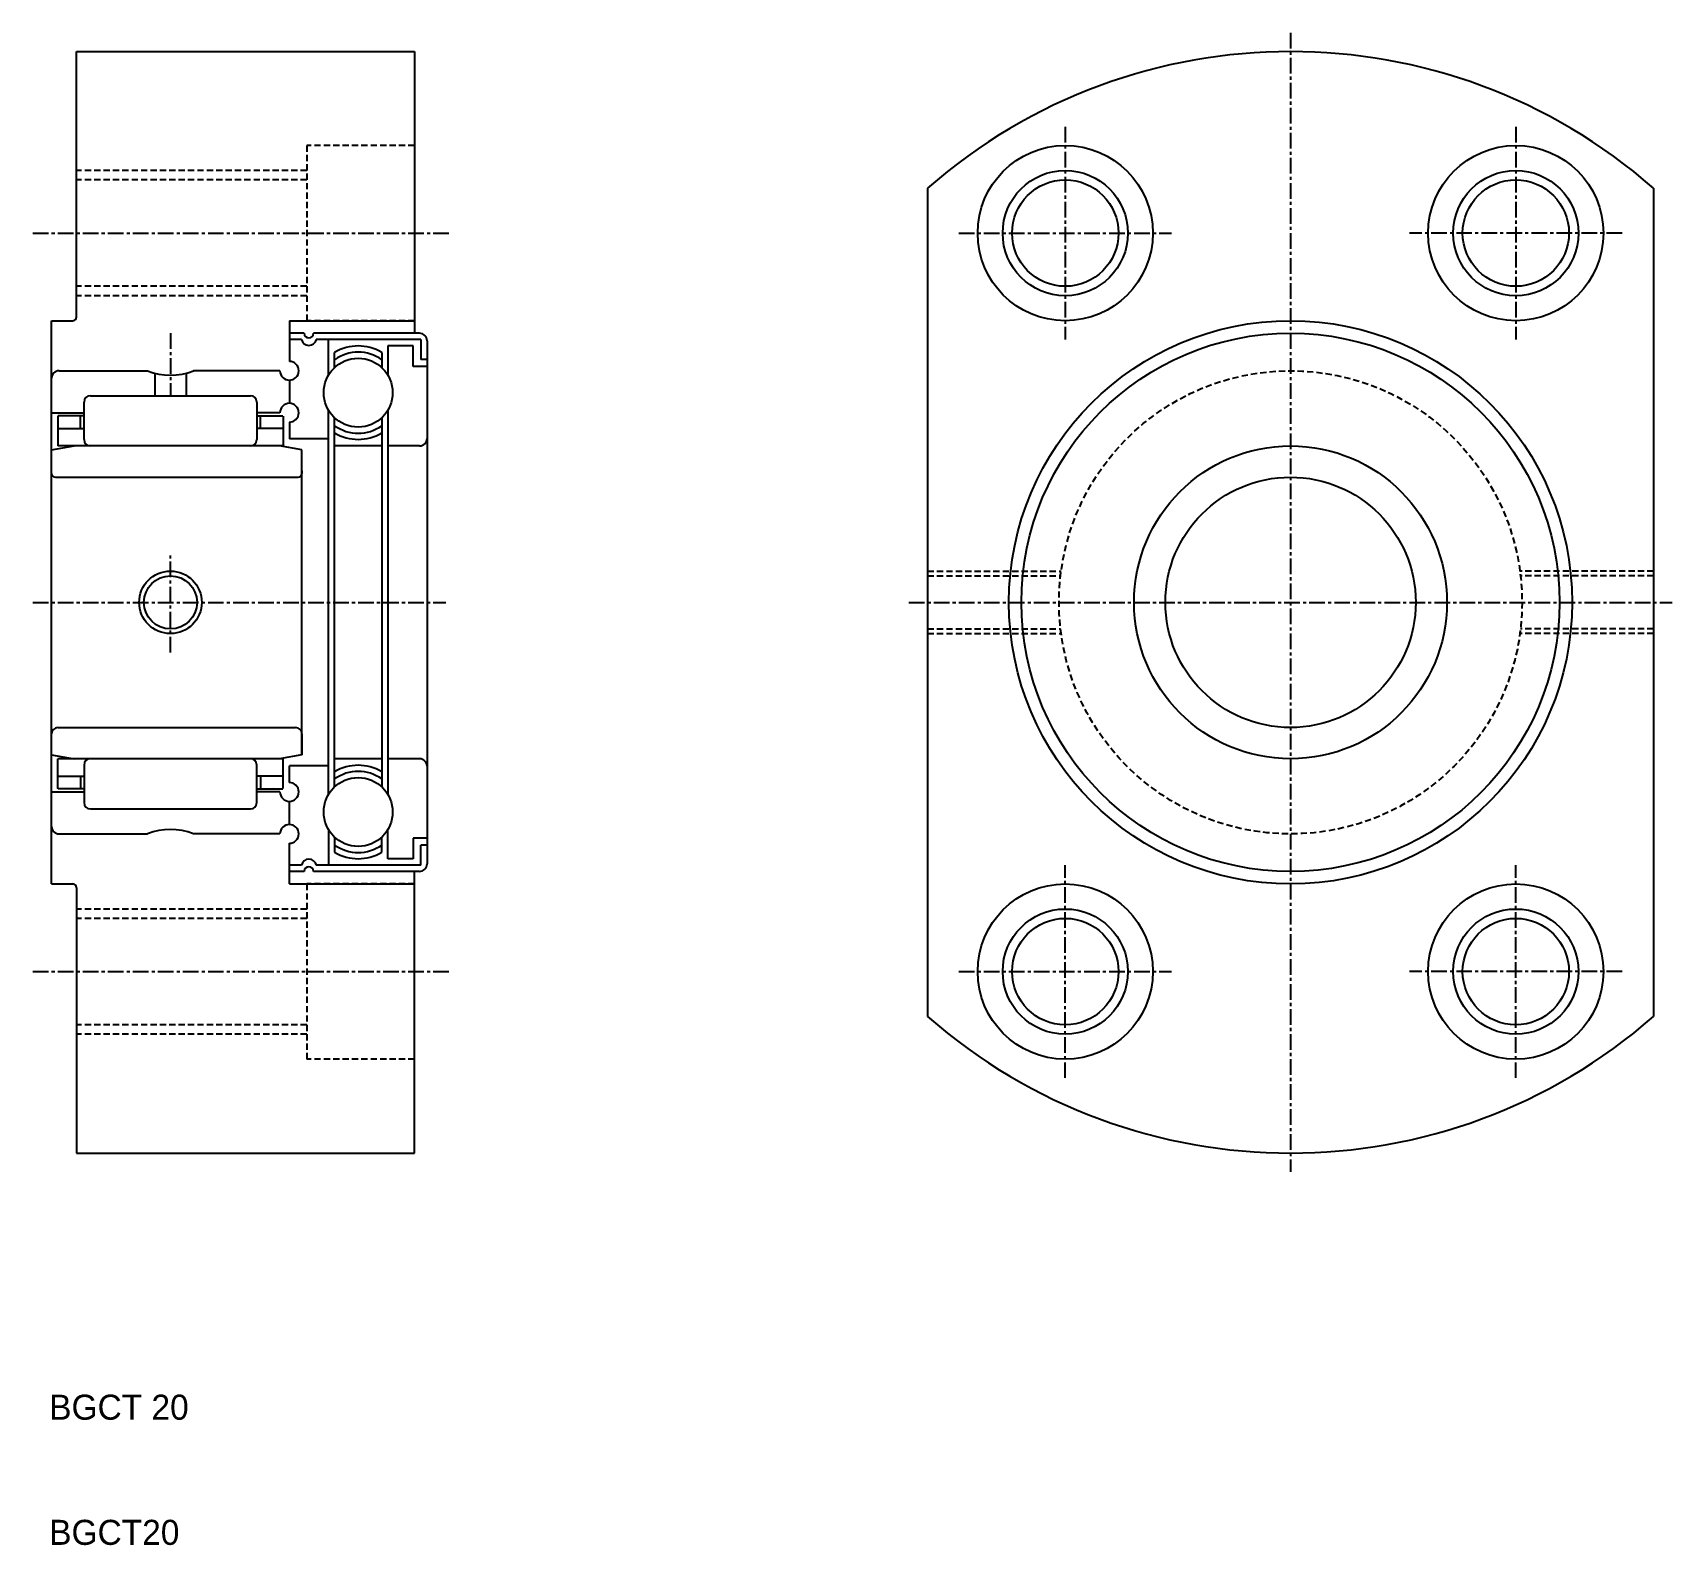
# Model space of a CAD drawing. Extents: x 99 to 230, y 44 to 164.
import ezdxf

# ---------------------------------------------------------------- set-up
doc = ezdxf.new("R2010")
doc.units = 0
doc.linetypes.add('CENTER', pattern=[2, 1.25, -0.25, 0.25, -0.25])
doc.linetypes.add('DASHED', pattern=[0.75, 0.5, -0.25])
doc.layers.get('0').update_dxf_attribs({"linetype": 'CONTINUOUS'})
doc.layers.add('CENTER', color=1, linetype='CENTER')

msp = doc.modelspace()

# ---------------------------------------------------------------- linework, layer by layer
at = {"color": 7, "linetype": 'CONTINUOUS'}
for p, q in [((102.15, 141.76), (102.15, 162.96)), ((102.15, 162.96), (129.15, 162.96)), ((129.15, 162.96), (129.15, 140.46)), ((170.15, 152.05), (170.15, 85.87)), ((228.15, 152.05), (228.15, 85.87)), ((100.15, 96.46), (100.15, 141.46)), ((100.15, 141.46), (101.85, 141.46)), ((119.15, 141.46), (119.15, 138.21)), ((119.15, 141.46), (129.15, 141.46)), ((120.34, 140.46), (119.15, 140.46)), ((129.54, 140.46), (121.07, 140.46)), ((120.11, 139.96), (119.15, 139.96)), ((129.65, 139.96), (121.3, 139.96)), ((122.27, 137.09), (122.27, 139.96)), ((122.77, 137.72), (122.77, 138.93)), ((126.53, 138.93), (126.53, 137.72)), ((127.03, 139.46), (127.03, 137.09)), ((129.05, 139.46), (127.03, 139.46)), ((129.05, 137.81), (129.05, 139.46)), ((129.65, 139.96), (129.65, 138.36)), ((130.15, 139.85), (130.15, 98.07)), ((130.15, 137.81), (129.05, 137.81)), ((130.15, 138.36), (129.65, 138.36)), ((100.15, 129.26), (100.15, 136.86)), ((100.75, 137.46), (107.81, 137.46)), ((108.4, 137.27), (108.4, 135.46)), ((110.9, 137.27), (110.9, 135.46)), ((118.4, 137.46), (111.49, 137.46)), ((119.15, 136.71), (119.15, 134.86)), ((102.75, 131.96), (102.75, 134.96)), ((103.25, 135.46), (116.05, 135.46)), ((116.55, 134.96), (116.55, 131.96)), ((100.15, 134.11), (102.75, 134.11)), ((100.67, 133.86), (100.65, 133.84)), ((100.65, 133.84), (100.65, 131.46)), ((102.75, 133.86), (100.67, 133.86)), ((101.71, 133.86), (101.71, 133.86)), ((102.23, 133.86), (102.23, 133.86)), ((102.45, 133.84), (102.43, 133.86)), ((102.45, 132.86), (102.45, 133.84)), ((118.4, 134.11), (116.55, 134.11)), ((116.55, 133.86), (118.63, 133.86)), ((116.85, 132.86), (116.85, 133.84)), ((117.87, 133.86), (117.85, 133.84)), ((118.65, 133.84), (118.65, 131.46)), ((122.27, 103.59), (122.27, 134.34)), ((122.77, 104.22), (122.77, 133.71)), ((126.53, 133.71), (126.53, 104.22)), ((127.03, 134.34), (127.03, 103.59)), ((100.65, 132.88), (100.67, 132.86)), ((100.67, 132.86), (102.75, 132.86)), ((118.63, 132.86), (116.55, 132.86)), ((119.15, 133.36), (119.15, 132.01)), ((100.15, 131.14), (101.95, 131.46)), ((117.05, 131.46), (100.65, 131.46)), ((118.65, 131.46), (110.15, 131.46)), ((120.15, 131.14), (118.35, 131.46)), ((122.27, 132.01), (119.15, 132.01)), ((120.15, 106.78), (120.15, 131.14)), ((126.53, 131.46), (122.77, 131.46)), ((129.55, 131.46), (127.03, 131.46)), ((100.45, 128.96), (119.85, 128.96)), ((120.15, 129.46), (120.15, 129.26)), ((100.65, 108.96), (119.65, 108.96)), ((120.15, 108.46), (120.15, 106.78)), ((100.15, 106.78), (101.95, 106.46)), ((117.05, 106.46), (100.65, 106.46)), ((100.65, 104.08), (100.65, 106.46)), ((118.65, 106.46), (110.15, 106.46)), ((120.15, 106.78), (118.35, 106.46)), ((118.65, 104.08), (118.65, 106.46)), ((126.53, 106.46), (122.77, 106.46)), ((129.55, 106.46), (127.03, 106.46)), ((100.65, 105.04), (100.67, 105.06)), ((100.67, 105.06), (102.75, 105.06)), ((102.45, 105.06), (102.45, 104.08)), ((102.75, 105.96), (102.75, 102.96)), ((116.55, 102.96), (116.55, 105.96)), ((118.63, 105.06), (116.55, 105.06)), ((116.85, 105.06), (116.85, 104.08)), ((119.15, 104.56), (119.15, 105.91)), ((122.27, 105.91), (119.15, 105.91)), ((100.15, 103.81), (102.75, 103.81)), ((100.67, 104.06), (100.65, 104.08)), ((102.75, 104.06), (100.67, 104.06)), ((102.45, 104.08), (102.43, 104.06)), ((116.55, 104.06), (118.63, 104.06)), ((118.4, 103.81), (116.55, 103.81)), ((117.87, 104.06), (117.85, 104.08)), ((103.25, 102.46), (116.05, 102.46)), ((119.15, 101.21), (119.15, 103.06)), ((100.75, 100.46), (107.81, 100.46)), ((118.4, 100.46), (111.49, 100.46)), ((119.15, 96.46), (119.15, 99.71)), ((122.27, 100.84), (122.27, 97.96)), ((122.77, 100.21), (122.77, 98.99)), ((126.53, 98.99), (126.53, 100.21)), ((127.03, 98.46), (127.03, 100.84)), ((130.15, 100.11), (129.05, 100.11)), ((129.05, 100.11), (129.05, 98.46)), ((130.15, 99.56), (129.65, 99.56)), ((129.65, 97.96), (129.65, 99.56)), ((129.05, 98.46), (127.03, 98.46)), ((120.11, 97.96), (119.15, 97.96)), ((120.34, 97.46), (119.15, 97.46)), ((129.54, 97.46), (121.07, 97.46)), ((129.65, 97.96), (121.3, 97.96)), ((129.15, 74.96), (129.15, 97.46)), ((100.15, 96.46), (101.85, 96.46)), ((102.15, 96.16), (102.15, 74.96)), ((119.15, 96.46), (129.15, 96.46)), ((102.15, 74.96), (129.15, 74.96))]:
    msp.add_line(p, q, dxfattribs=at)
at = {"color": 3, "linetype": 'DASHED'}
for p, q in [((120.55, 155.46), (120.55, 141.46)), ((129.15, 155.46), (120.55, 155.46)), ((120.55, 153.46), (102.15, 153.46)), ((120.55, 152.71), (102.15, 152.71)), ((120.55, 144.21), (102.15, 144.21)), ((120.55, 143.46), (102.15, 143.46)), ((129.15, 141.46), (120.55, 141.46)), ((170.15, 121.46), (180.82, 121.46)), ((170.15, 121.09), (180.77, 121.09)), ((228.15, 121.46), (217.48, 121.46)), ((228.15, 121.09), (217.53, 121.09)), ((170.15, 116.84), (180.77, 116.84)), ((228.15, 116.84), (217.53, 116.84)), ((170.15, 116.46), (180.82, 116.46)), ((228.15, 116.46), (217.48, 116.46)), ((120.55, 96.46), (120.55, 82.46)), ((129.15, 96.46), (120.55, 96.46)), ((120.55, 94.46), (102.15, 94.46)), ((120.55, 93.71), (102.15, 93.71)), ((120.55, 85.21), (102.15, 85.21)), ((120.55, 84.46), (102.15, 84.46)), ((129.15, 82.46), (120.55, 82.46))]:
    msp.add_line(p, q, dxfattribs=at)
at = {"color": 7, "linetype": 'CONTINUOUS'}
for centre, radius in [((181.15, 148.46), 7), ((217.15, 148.46), 7), ((181.15, 148.46), 4.25), ((217.15, 148.46), 4.25), ((199.15, 118.96), 22.5), ((199.15, 118.96), 21.5), ((124.65, 135.71), 2.75), ((199.15, 118.96), 12.5), ((199.15, 118.96), 10), ((109.65, 118.96), 2.12), ((124.65, 102.21), 2.75), ((181.15, 89.46), 7), ((217.15, 89.46), 7), ((181.15, 89.46), 4.25), ((217.15, 89.46), 4.25)]:
    msp.add_circle(centre, radius, dxfattribs=at)
at = {"color": 3, "linetype": 'CONTINUOUS'}
for centre, radius in [((181.15, 148.46), 5), ((217.15, 148.46), 5), ((109.65, 118.96), 2.5), ((181.15, 89.46), 5), ((217.15, 89.46), 5)]:
    msp.add_circle(centre, radius, dxfattribs=at)
at = {"color": 3, "linetype": 'DASHED'}
msp.add_circle((199.15, 118.96), 18.5, dxfattribs=at)
at = {"color": 7, "linetype": 'CONTINUOUS'}
for centre, radius, start, end in [((199.15, 118.96), 44, 48.7694, 131.2306), ((101.85, 141.76), 0.3, 270, 0), ((120.71, 140.46), 0.367, 180, 360), ((129.54, 139.85), 0.611, 0, 90), ((120.71, 140.1), 0.611, 192.6023, 347.3977), ((124.65, 135.71), 3.73, 59.6857, 120.3143), ((124.65, 135.71), 3.24, 54.484, 125.516), ((119.15, 137.46), 0.75, 180, 90), ((100.75, 136.86), 0.6, 90, 180), ((109.65, 142.11), 5, 248.4342, 291.5658), ((103.25, 134.96), 0.5, 90.0007, 180), ((116.05, 134.96), 0.5, 0, 90), ((119.15, 134.11), 0.75, 270, 180), ((124.65, 135.71), 3.24, 234.484, 305.516), ((124.65, 135.71), 3.73, 239.6857, 300.3143), ((103.25, 131.96), 0.5, 180, 269.9995), ((116.05, 131.96), 0.5, 270.0007, 0.0001), ((129.55, 132.06), 0.6, 270, 0), ((100.45, 129.26), 0.3, 180, 270), ((119.85, 129.26), 0.3, 270, 0), ((100.65, 108.46), 0.5, 90, 180), ((119.65, 108.46), 0.5, 359.9998, 89.9998), ((103.25, 105.96), 0.5, 90.0005, 180), ((116.05, 105.96), 0.5, 359.9999, 89.9993), ((129.55, 105.86), 0.6, 0, 90), ((124.65, 102.21), 3.73, 59.6857, 120.3143), ((124.65, 102.21), 3.24, 54.484, 125.516), ((119.15, 103.81), 0.75, 180, 90), ((103.25, 102.96), 0.5, 180, 269.9993), ((116.05, 102.96), 0.5, 270, 0), ((100.75, 101.06), 0.6, 180, 270), ((119.15, 100.46), 0.75, 270, 180), ((109.65, 95.81), 5, 68.4342, 111.5658), ((124.65, 102.21), 3.24, 234.484, 305.516), ((120.71, 97.83), 0.611, 12.6023, 167.3977), ((124.65, 102.21), 3.73, 239.6857, 300.3143), ((120.71, 97.46), 0.367, 0, 180), ((129.54, 98.07), 0.611, 270, 0), ((101.85, 96.16), 0.3, 0, 90), ((199.15, 118.96), 44, 228.7694, 311.2306)]:
    msp.add_arc(centre, radius, start, end, dxfattribs=at)
at = {"layer": 'CENTER', "color": 1, "linetype": 'CENTER'}
for p, q in [((199.15, 164.46), (199.15, 73.46)), ((181.15, 156.96), (181.15, 139.96)), ((217.15, 156.96), (217.15, 139.96)), ((98.65, 148.46), (132.15, 148.46)), ((172.65, 148.46), (189.65, 148.46)), ((225.65, 148.46), (208.65, 148.46)), ((109.65, 140.46), (109.65, 135.46)), ((109.65, 114.96), (109.65, 122.96)), ((98.65, 118.96), (131.65, 118.96)), ((168.65, 118.96), (229.65, 118.96)), ((181.15, 80.96), (181.15, 97.96)), ((217.15, 80.96), (217.15, 97.96)), ((98.65, 89.46), (132.15, 89.46)), ((172.65, 89.46), (189.65, 89.46)), ((225.65, 89.46), (208.65, 89.46))]:
    msp.add_line(p, q, dxfattribs=at)

# ---------------------------------------------------------------- texts
at = {"color": 7, "linetype": 'CONTINUOUS'}
for s, p in [('BGCT 20', (99.96, 53.66)), ('BGCT20', (99.96, 43.66))]:
    msp.add_text(s, height=2, dxfattribs=at).set_placement(p)

doc.saveas('drawing.dxf')
